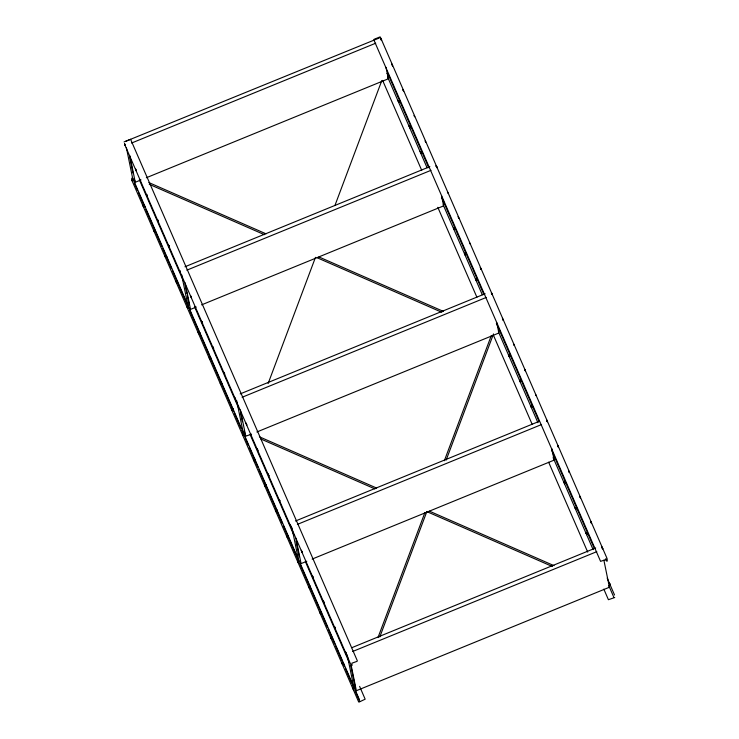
<?xml version="1.0" encoding="UTF-8"?>
<svg xmlns="http://www.w3.org/2000/svg" width="739" height="739" viewBox="0 0 739 739"><rect width="100%" height="100%" fill="white"/><g stroke="black" fill="none" stroke-linecap="round" stroke-linejoin="round"><path stroke-width="1.11" d="M443.686 202.006L444.315 203.521L443.788 202.338M268.137 383.504L315.479 257.329M334.906 205.571L381.841 80.477M377.989 637.581L424.934 512.487M444.351 460.73L491.287 335.635M379.8 636.944L426.736 511.859M446.162 460.101L493.504 333.926M124.041 141.962L130.581 139.292L357.297 660.712L357.103 661.331L351.903 663.188L352.05 665.451L351.173 665.405L124.457 143.994M131.496 178.413L132.586 177.97L359.302 699.39M388.178 74.842L388.89 76.579L388.603 75.664M402.912 89.622L403.66 91.331L403.023 89.973M199.973 333.492L199.299 331.737L199.807 333.178M265.587 484.294L266.012 485.107M558.379 447.271L557.705 445.515L558.222 446.956M565.751 483.334L565.474 482.419M379.864 36.95L374.054 39.324L373.86 39.943L600.585 561.363L606.543 559.321L606.054 559.257M125.427 141.408L379.356 37.966M131.56 143.052L375.735 43.204M386.95 73.549L387.827 73.595L428.759 167.725M134.618 182.533L141.01 179.928M146.331 177.748L388.049 78.907M184.953 266.779L429.858 166.626M186.828 270.169L431.003 170.321M189.886 309.65L196.278 307.036M201.599 304.856L443.317 206.015M240.221 393.896L485.135 293.743M242.106 397.277L486.271 297.429M251.546 434.153L244.646 436.573M256.876 431.973L498.585 333.132M295.489 521.004L539.331 421.295M297.374 524.394L541.539 424.546M300.431 563.875L306.814 561.261M312.144 559.081L553.853 460.24M351.829 647.687L595.671 547.969M352.642 651.502L596.807 551.654M355.699 690.983L609.121 587.357M359.136 702.05L365.158 699.186L359.616 686.365M614.746 597.528L608.419 599.708L603.828 589.131M148.853 182.57L266.077 233.838M318.888 256.941L443.511 311.442M149.26 184.316L264.377 234.669M317.179 257.763L441.802 312.274M259.389 436.795L376.622 488.063M429.424 511.166L554.047 565.668M260.858 439.003L374.913 488.895M426.662 511.527L552.347 566.499M554.721 457.506L554.241 456.175L554.564 456.878M399.429 100.559L399.947 102L399.66 101.086M469.431 242.447L469.976 243.861L469.561 243.048M421.535 151.403L422.052 152.844L421.664 152.003M491.897 294.418L491.38 292.977L491.666 293.891M514.002 345.261L513.485 343.829L513.771 344.734M465.755 253.089L466.272 254.53L465.986 253.625M476.812 278.52L477.32 279.952L477.034 279.046M498.917 329.363L499.037 329.963M499.268 330.49L499.148 329.89M509.975 354.785L510.483 356.226L510.196 355.311M521.023 380.206L521.143 380.807M532.08 405.628L532.588 407.069L532.311 406.154M554.185 456.471L554.536 457.598M565.243 481.893L565.594 483.029M576.291 507.314L576.808 508.755L576.522 507.841M587.348 532.745L587.782 533.807L587.468 533.346M609.453 583.588L610.008 585.002M609.971 585.029L609.583 584.189M155.596 231.483L155.079 230.041L155.366 230.956M266.299 486.022L265.911 485.181M381.333 39.647C382.303 41.698 380.437 37.126 381.333 39.647L381.001 39.065M436.657 166.58C435.631 164.418 437.617 168.815 436.601 166.755M547.193 420.805C546.167 418.662 548.172 423.124 547.146 420.981M380.373 37.144L607.089 558.564L607.292 561.077L606.414 561.03L605.5 558.915M524.93 370.082C523.711 367.514 526.057 372.696 524.829 370.156M535.987 395.513L535.599 394.672L535.877 395.587M547.045 420.934C545.844 418.357 548.153 423.549 546.934 421.008M569.15 471.778C567.94 469.2 570.259 474.429 569.039 471.851M381.121 39.666L381.352 40.192L380.918 39.13M414.283 115.931L414.681 116.771L414.08 115.395M425.341 141.361L425.729 142.193L425.128 140.816M447.446 192.205L447.843 193.045L447.557 192.131M580.327 497.8L579.81 496.359L580.411 497.744M602.433 548.643L601.915 547.202L602.516 548.587M441.626 197.341L483.943 294.639M496.359 323.192L539.128 421.553M551.543 450.116L594.313 548.477M607.19 578.083L614.543 595.006M410.607 126.581L410.995 127.422L410.718 126.508M443.769 202.846L444.157 203.687L443.871 202.772M454.827 228.268L455.215 229.108L454.928 228.194M453.838 228.647C452.647 226.069 454.956 231.261 453.737 228.72M475.944 279.49C474.771 276.913 477.043 282.15 475.842 279.564M387.559 76.865L427.105 167.827M443.206 204.842L482.29 294.741M498.391 331.756L537.937 422.717M553.114 457.617L593.121 549.631M608.76 585.593L613.813 597.223M382.626 80.403L421.71 170.303M437.811 207.317L476.895 297.226M493.458 335.294L532.08 424.14M548.643 462.217L587.727 552.116M235.436 398.644C234.226 396.067 236.545 401.286 235.335 398.718M279.656 500.331C278.446 497.753 280.765 502.982 279.554 500.405M139.338 179.753L183.484 281.291M194.523 306.676L239.131 409.267M250.17 434.652L293.854 535.119M305.355 561.566L349.039 662.042M134.378 179.817L135.117 181.517L129.852 155.763M244.914 434.042L245.662 435.742L240.397 409.988M133.362 180.039L132.974 179.198L133.26 180.113M177.582 281.735L177.184 280.894L177.471 281.808M288.118 535.96C286.926 533.382 289.235 538.574 288.016 536.034M321.049 611.698L321.604 613.111L321.179 612.298M354.443 688.489L354.055 687.649L354.341 688.563M221.922 384.021L221.404 382.58L222.005 383.966M332.227 637.72L332.624 638.561L332.023 637.175M343.284 663.142L343.672 663.982L343.072 662.597M134.322 182.912L137.546 190.32M138.461 192.436L144.899 207.243M145.823 209.359L154.562 229.45M155.476 231.566L161.915 246.373M162.839 248.489L171.577 268.58M172.492 270.696L188.593 307.72M189.507 309.835L233.663 411.364M234.577 413.48L241.016 428.287M241.939 430.403L243.316 433.571M245.154 437.802L248.378 445.211M249.292 447.326L258.031 467.417M258.955 469.533L265.393 484.341M266.308 486.456L282.409 523.471M283.323 525.586L298.501 560.495M299.877 563.663L320.116 610.202M321.031 612.317L327.469 627.125M328.393 629.24L334.832 644.048M335.755 646.163L342.194 660.971M343.108 663.086L344.485 666.255M345.409 668.37L351.847 683.178M352.771 685.293L354.147 688.471M355.062 690.586L359.662 701.163M131.912 180.436L358.627 701.856M353.353 688.933C354.332 691.649 352.3 686.263 353.251 689.007M331.248 638.09C332.227 640.805 330.194 635.42 331.137 638.163M309.142 587.246C310.103 589.99 308.061 584.577 309.031 587.32M287.028 536.403C287.988 539.156 285.984 533.724 286.926 536.477M265.698 484.645L266.326 486.003M275.98 510.982C276.959 513.688 274.89 508.312 275.869 511.055M264.922 485.56C265.901 488.276 263.869 482.881 264.821 485.634M253.865 460.129C254.844 462.854 252.812 457.459 253.763 460.203M242.817 434.708C243.787 437.451 241.745 432.038 242.706 434.781M231.76 409.286C232.748 411.993 230.679 406.616 231.658 409.36M220.712 383.864C221.682 386.58 219.649 381.195 220.601 383.938M209.654 358.443C210.624 361.159 208.592 355.773 209.543 358.517M198.597 333.021C199.567 335.765 197.525 330.351 198.495 333.095M187.549 307.6C188.519 310.315 186.487 304.921 187.438 307.673M165.434 256.756C166.423 259.463 164.354 254.087 165.333 256.83M143.329 205.904C144.308 208.629 142.276 203.234 143.218 205.987M553.483 457.884L553.539 457.986M603.892 560.245L609.342 586.868M551.802 448.656L554.065 459.75M496.756 322.657L498.797 332.642M441.488 195.539L443.529 205.525M385.989 67.323L388.261 78.417M351.164 665.331L356.198 689.967M350.877 665.867L355.459 688.268M347.201 654.791L353.999 688.064M295.896 538.223L300.93 562.859M296.062 540.994L299.267 556.67M291.923 527.674L298.732 560.956M240.563 412.759L242.401 421.72M244.23 430.68L244.692 432.915M236.656 400.566L243.464 433.839M185.119 282.871L190.385 308.634M185.064 284.524L186.902 293.485M187.355 295.729L189.193 304.69M181.609 274.557L188.186 306.731M129.796 157.416L133.002 173.092M126.341 147.449L132.918 179.614M388.428 74.842L389.037 76.413L388.428 74.842M491.592 292.995L492.202 294.565L491.592 292.995M498.964 329.067L499.582 330.638L498.964 329.067M602.128 547.22L602.747 548.791L602.128 547.22M609.509 583.293L610.118 584.863L609.509 583.293M124.512 143.578L125.187 145.334L124.512 143.578M135.56 169L136.235 170.755L135.56 169M131.884 179.651L132.595 181.378L131.884 179.651M146.618 194.422L147.292 196.177L146.618 194.422M144.031 204.62L144.705 206.375L144.031 204.62M157.675 219.843L158.349 221.598L157.675 219.843M153.989 230.494L154.663 232.24L153.989 230.494M391.892 64.173L392.566 65.928L391.892 64.173M168.723 245.265L169.397 247.02L168.723 245.265M166.136 255.472L166.811 257.218L166.136 255.472M398.182 100.689L398.857 102.444L398.182 100.689M179.78 270.686L180.455 272.442L179.78 270.686M176.104 281.337L176.778 283.092L176.104 281.337M409.23 126.11L409.905 127.865L409.23 126.11M190.828 296.108L191.512 297.863L190.828 296.108M188.242 306.315L188.759 307.757L188.242 306.315M420.288 151.541L420.962 153.287L420.288 151.541M201.886 321.539L202.56 323.285L201.886 321.539M436.112 165.869L436.786 167.624L436.112 165.869M212.943 346.961L213.617 348.706L212.943 346.961M210.347 357.159L211.031 358.914L210.347 357.159M223.991 372.382L224.674 374.128L223.991 372.382M458.217 216.712L458.891 218.467L458.217 216.712M232.462 408.002L233.136 409.757L232.462 408.002M464.498 253.228L465.182 254.983L464.498 253.228M246.105 423.225L246.78 424.98L246.105 423.225M480.322 267.555L481.006 269.31L480.322 267.555M257.154 448.647L257.837 450.402L257.154 448.647M254.567 458.845L255.241 460.6L254.567 458.845M268.211 474.069L268.885 475.824L268.211 474.069M502.437 318.398L503.111 320.153L502.437 318.398M276.672 509.698L277.356 511.443L276.672 509.698M508.718 354.914L509.393 356.669L508.718 354.914M290.316 524.912L291 526.667L290.316 524.912M519.776 380.336L520.45 382.091L519.776 380.336M301.373 550.333L302.048 552.088L301.373 550.333M297.697 560.984L298.399 562.712L297.697 560.984M530.824 405.766L531.507 407.512L530.824 405.766M312.431 575.764L313.105 577.51L312.431 575.764M309.835 585.962L310.509 587.717L309.835 585.962M323.479 601.186L324.153 602.932L323.479 601.186M319.802 611.827L320.477 613.582L319.802 611.827M334.536 626.607L335.21 628.353L334.536 626.607M563.986 482.031L564.67 483.786L563.986 482.031M345.593 652.029L346.268 653.784L345.593 652.029M341.908 662.671L342.582 664.426L341.908 662.671M575.044 507.453L575.718 509.208L575.044 507.453M590.867 521.78L591.542 523.535L590.867 521.78M586.101 532.874L586.775 534.63L586.101 532.874"/></g></svg>
